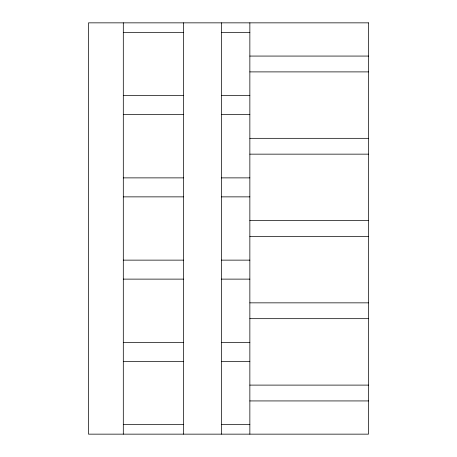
<?xml version="1.0" encoding="UTF-8"?>
<svg xmlns="http://www.w3.org/2000/svg" width="457" height="457" viewBox="0 0 457 457"><rect width="100%" height="100%" fill="white"/><g stroke="black" fill="none" stroke-linecap="round" stroke-linejoin="round"><path stroke-width="0.69" d="M123.304 32.344L183.417 32.344M221.382 32.344L249.853 32.344M249.853 56.068L368.502 56.068M249.853 71.892L368.502 71.892M123.304 95.616L183.417 95.616M221.382 95.616L249.853 95.616M123.304 114.604L183.417 114.604M221.382 114.604L249.853 114.604M249.853 138.328L368.502 138.328M249.853 154.152L368.502 154.152M123.304 177.876L183.417 177.876M221.382 177.876L249.853 177.876M123.304 196.864L183.417 196.864M221.382 196.864L249.853 196.864M249.853 220.588L368.502 220.588M249.853 236.412L368.502 236.412M123.304 260.136L183.417 260.136M221.382 260.136L249.853 260.136M123.304 279.124L183.417 279.124M221.382 279.124L249.853 279.124M249.853 302.848L368.502 302.848M249.853 318.672L368.502 318.672M123.304 342.396L183.417 342.396M221.382 342.396L249.853 342.396M123.304 361.384L183.417 361.384M221.382 361.384L249.853 361.384M249.853 385.108L368.502 385.108M249.853 400.932L368.502 400.932M123.304 424.656L183.417 424.656M221.382 424.656L249.853 424.656M249.853 22.85L249.853 434.15M221.382 22.85L221.382 434.15M183.417 22.85L183.417 434.15M123.304 22.85L123.304 434.15M368.502 22.85L88.498 22.85L88.498 434.15L368.502 434.15L368.502 22.85"/></g></svg>
